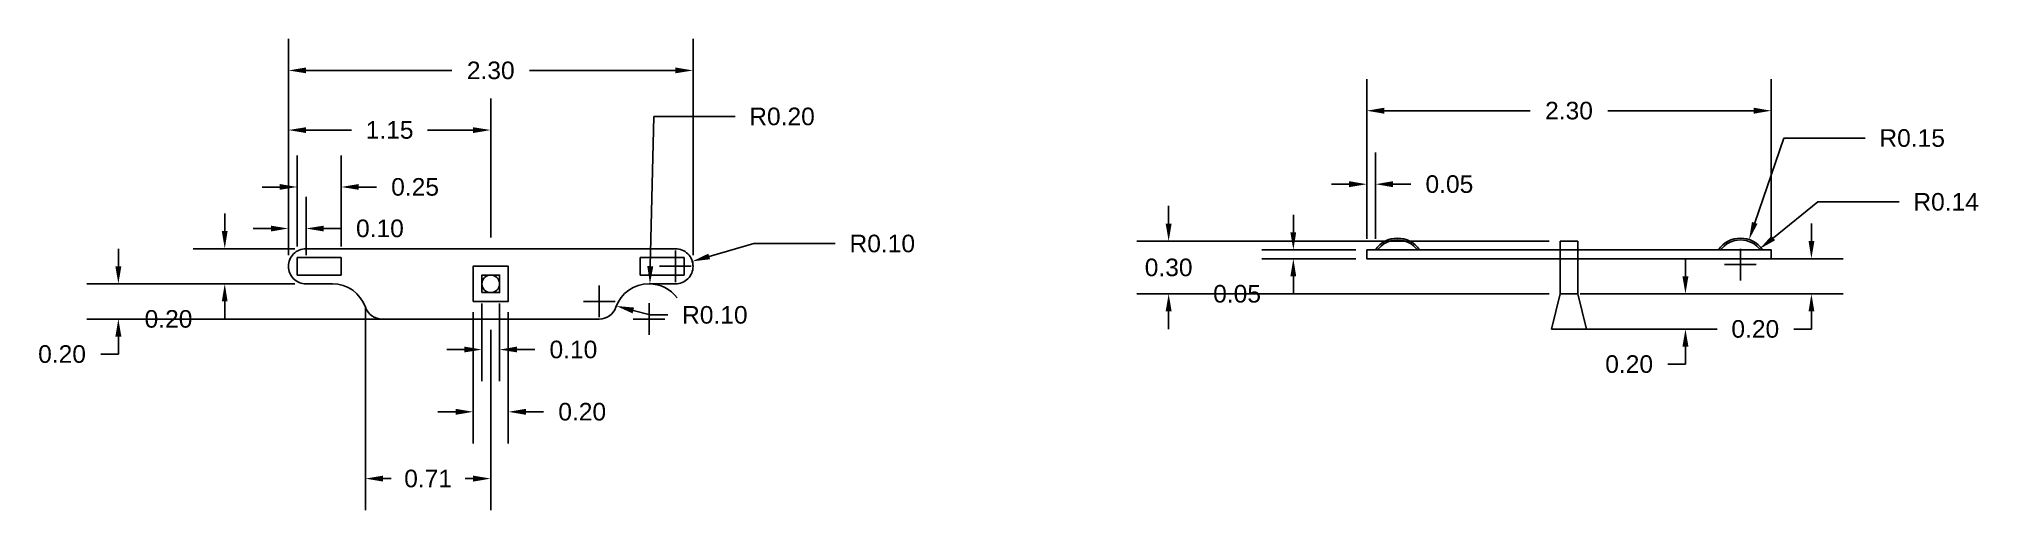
# Model space of a CAD drawing. Header units: inches. Extents: x 24.1 to 35.1, y 11.3 to 14.
import ezdxf

# ---------------------------------------------------------------- set-up
doc = ezdxf.new("R2010")
doc.units = ezdxf.units.IN
doc.header["$MEASUREMENT"] = 0
for name, color, linetype in [('Anotari', 40, 'Continuous'), ('Baza', 1, 'Continuous'), ('Prinderi_Picioare', 4, 'Continuous'), ('Suport_Picioare', 2, 'Continuous'), ('Teava', 3, 'Continuous')]:
    doc.layers.add(name, color=color, linetype=linetype)
doc.styles.get("Standard").update_dxf_attribs({"font": 'arial.ttf'})
doc.dimstyles.get("Standard").update_dxf_attribs({"dimtxt": 0.18, "dimasz": 0.18, "dimexe": 0.18, "dimexo": 0.0625, "dimgap": 0.09, "dimtad": 0, "dimtih": 1, "dimtoh": 1, "dimdec": 4, "dimzin": 0, "dimdsep": 46, "dimtxsty": 'Standard', "dimcen": 0.09, "dimadec": 0, "dimazin": 0, "dimtfac": 1, "dimtdec": 4, "dimtofl": 0, "dimtmove": 0, "dimatfit": 3, "dimfxl": 1, "dimtolj": 1, "dimtzin": 0, "dimarcsym": 0})

# ---------------------------------------------------------------- blocks, each defined once
blk = doc.blocks.new('*D22')
at = {"layer": 'Anotari', "color": 0, "lineweight": -2, "transparency": 16777216}
for p, q in [((25.531, 12.798), (25.531, 14.029)), ((27.831, 12.798), (27.831, 14.029)), ((25.631, 13.849), (26.46, 13.849)), ((27.731, 13.849), (26.901, 13.849))]:
    blk.add_line(p, q, dxfattribs=at)
at = {"layer": 'Anotari', "color": 0, "transparency": 16777216}
for points in [[(25.631, 13.866), (25.631, 13.833), (25.531, 13.849)], [(27.731, 13.866), (27.731, 13.833), (27.831, 13.849)]]:
    blk.add_solid(points, dxfattribs=at)
at = {"layer": 'Defpoints', "color": 0, "transparency": 16777216}
for p in [(27.831, 13.849), (25.531, 12.735), (27.831, 12.735)]:
    blk.add_point(p, dxfattribs=at)
at = {"layer": 'Anotari', "color": 0, "transparency": 16777216, "insert": (26.681, 13.849), "char_height": 0.1, "attachment_point": 5}
blk.add_mtext('\\A1;2.30', dxfattribs=at)
blk = doc.blocks.new('*D23')
at = {"layer": 'Anotari', "color": 0, "lineweight": -2, "transparency": 16777216}
for p, q in [((25.531, 12.798), (25.531, 13.69)), ((26.681, 12.898), (26.681, 13.69)), ((25.631, 13.51), (25.89, 13.51)), ((26.581, 13.51), (26.321, 13.51))]:
    blk.add_line(p, q, dxfattribs=at)
at = {"layer": 'Anotari', "color": 0, "transparency": 16777216}
for points in [[(25.631, 13.526), (25.631, 13.493), (25.531, 13.51)], [(26.581, 13.526), (26.581, 13.493), (26.681, 13.51)]]:
    blk.add_solid(points, dxfattribs=at)
at = {"layer": 'Defpoints', "color": 0, "transparency": 16777216}
for p in [(25.531, 13.51), (26.681, 12.835), (25.531, 12.735)]:
    blk.add_point(p, dxfattribs=at)
at = {"layer": 'Anotari', "color": 0, "transparency": 16777216, "insert": (26.106, 13.51), "char_height": 0.1, "attachment_point": 5}
blk.add_mtext('\\A1;1.15', dxfattribs=at)
blk = doc.blocks.new('*D24')
at = {"layer": 'Anotari', "color": 0, "lineweight": -2, "transparency": 16777216}
for p, q in [((26.581, 12.473), (26.581, 11.727)), ((26.781, 12.473), (26.781, 11.727)), ((26.481, 11.907), (26.381, 11.907)), ((26.881, 11.907), (26.981, 11.907))]:
    blk.add_line(p, q, dxfattribs=at)
at = {"layer": 'Anotari', "color": 0, "transparency": 16777216}
for points in [[(26.481, 11.924), (26.481, 11.89), (26.581, 11.907)], [(26.881, 11.924), (26.881, 11.89), (26.781, 11.907)]]:
    blk.add_solid(points, dxfattribs=at)
at = {"layer": 'Defpoints', "color": 0, "transparency": 16777216}
for p in [(26.581, 12.535), (26.781, 12.535), (26.781, 11.907)]:
    blk.add_point(p, dxfattribs=at)
at = {"layer": 'Anotari', "color": 0, "transparency": 16777216, "insert": (27.201, 11.907), "char_height": 0.1, "attachment_point": 5}
blk.add_mtext('\\A1;0.20', dxfattribs=at)
blk = doc.blocks.new('*D25')
at = {"layer": 'Anotari', "color": 0, "lineweight": -2, "transparency": 16777216}
for p, q in [((26.631, 12.523), (26.631, 12.081)), ((26.731, 12.523), (26.731, 12.081)), ((26.531, 12.261), (26.431, 12.261)), ((26.831, 12.261), (26.931, 12.261))]:
    blk.add_line(p, q, dxfattribs=at)
at = {"layer": 'Anotari', "color": 0, "transparency": 16777216}
for points in [[(26.531, 12.278), (26.531, 12.245), (26.631, 12.261)], [(26.831, 12.278), (26.831, 12.245), (26.731, 12.261)]]:
    blk.add_solid(points, dxfattribs=at)
at = {"layer": 'Defpoints', "color": 0, "transparency": 16777216}
for p in [(26.631, 12.585), (26.731, 12.585), (26.731, 12.261)]:
    blk.add_point(p, dxfattribs=at)
at = {"layer": 'Anotari', "color": 0, "transparency": 16777216, "insert": (27.151, 12.261), "char_height": 0.1, "attachment_point": 5}
blk.add_mtext('\\A1;0.10', dxfattribs=at)
blk = doc.blocks.new('*D26')
at = {"layer": 'Anotari', "color": 0, "lineweight": -2, "transparency": 16777216}
for p, q in [((25.581, 12.848), (25.581, 13.366)), ((25.831, 12.848), (25.831, 13.366)), ((25.481, 13.186), (25.381, 13.186)), ((25.931, 13.186), (26.031, 13.186))]:
    blk.add_line(p, q, dxfattribs=at)
at = {"layer": 'Anotari', "color": 0, "transparency": 16777216}
for points in [[(25.481, 13.203), (25.481, 13.17), (25.581, 13.186)], [(25.931, 13.203), (25.931, 13.17), (25.831, 13.186)]]:
    blk.add_solid(points, dxfattribs=at)
at = {"layer": 'Defpoints', "color": 0, "transparency": 16777216}
for p in [(25.831, 13.186), (25.581, 12.785), (25.831, 12.785)]:
    blk.add_point(p, dxfattribs=at)
at = {"layer": 'Anotari', "color": 0, "transparency": 16777216, "insert": (26.251, 13.186), "char_height": 0.1, "attachment_point": 5}
blk.add_mtext('\\A1;0.25', dxfattribs=at)
blk = doc.blocks.new('*D27')
at = {"layer": 'Anotari', "color": 0, "lineweight": -2, "transparency": 16777216}
for p, q in [((25.169, 12.935), (25.169, 13.035)), ((25.568, 12.835), (24.989, 12.835)), ((25.568, 12.635), (24.989, 12.635)), ((25.169, 12.535), (25.169, 12.435)), ((25.169, 12.435), (25.069, 12.435))]:
    blk.add_line(p, q, dxfattribs=at)
at = {"layer": 'Anotari', "color": 0, "transparency": 16777216}
for points in [[(25.152, 12.935), (25.185, 12.935), (25.169, 12.835)], [(25.152, 12.535), (25.185, 12.535), (25.169, 12.635)]]:
    blk.add_solid(points, dxfattribs=at)
at = {"layer": 'Defpoints', "color": 0, "transparency": 16777216}
for p in [(25.631, 12.835), (25.169, 12.635), (25.631, 12.635)]:
    blk.add_point(p, dxfattribs=at)
at = {"layer": 'Anotari', "color": 0, "transparency": 16777216, "insert": (24.849, 12.435), "char_height": 0.1, "attachment_point": 5}
blk.add_mtext('\\A1;0.20', dxfattribs=at)
blk = doc.blocks.new('*D28')
at = {"layer": 'Anotari', "color": 0, "lineweight": -2, "transparency": 16777216}
for p, q in [((25.969, 12.373), (25.969, 11.347)), ((26.681, 12.373), (26.681, 11.347)), ((26.069, 11.527), (26.115, 11.527)), ((26.581, 11.527), (26.535, 11.527))]:
    blk.add_line(p, q, dxfattribs=at)
at = {"layer": 'Anotari', "color": 0, "transparency": 16777216}
for points in [[(26.069, 11.544), (26.069, 11.51), (25.969, 11.527)], [(26.581, 11.544), (26.581, 11.51), (26.681, 11.527)]]:
    blk.add_solid(points, dxfattribs=at)
at = {"layer": 'Defpoints', "color": 0, "transparency": 16777216}
for p in [(25.969, 12.435), (26.681, 12.435), (25.969, 11.527)]:
    blk.add_point(p, dxfattribs=at)
at = {"layer": 'Anotari', "color": 0, "transparency": 16777216, "insert": (26.325, 11.527), "char_height": 0.1, "attachment_point": 5}
blk.add_mtext('\\A1;0.71', dxfattribs=at)
blk = doc.blocks.new('*D29')
at = {"layer": 'Anotari', "color": 0, "lineweight": -2, "transparency": 16777216}
for p, q in [((24.564, 12.735), (24.564, 12.835)), ((25.568, 12.635), (24.384, 12.635)), ((26.001, 12.435), (24.384, 12.435)), ((24.564, 12.335), (24.564, 12.235)), ((24.564, 12.235), (24.464, 12.235))]:
    blk.add_line(p, q, dxfattribs=at)
at = {"layer": 'Anotari', "color": 0, "transparency": 16777216}
for points in [[(24.547, 12.735), (24.581, 12.735), (24.564, 12.635)], [(24.547, 12.335), (24.581, 12.335), (24.564, 12.435)]]:
    blk.add_solid(points, dxfattribs=at)
at = {"layer": 'Defpoints', "color": 0, "transparency": 16777216}
for p in [(25.631, 12.635), (24.564, 12.435), (26.064, 12.435)]:
    blk.add_point(p, dxfattribs=at)
at = {"layer": 'Anotari', "color": 0, "transparency": 16777216, "insert": (24.244, 12.235), "char_height": 0.1, "attachment_point": 5}
blk.add_mtext('\\A1;0.20', dxfattribs=at)
blk = doc.blocks.new('*D30')
at = {"layer": 'Anotari', "color": 0, "lineweight": -2, "transparency": 16777216}
for p, q in [((31.244, 12.928), (31.244, 13.028)), ((31.599, 12.828), (31.064, 12.828)), ((31.599, 12.778), (31.064, 12.778)), ((31.244, 12.578), (31.144, 12.578)), ((31.244, 12.678), (31.244, 12.578))]:
    blk.add_line(p, q, dxfattribs=at)
at = {"layer": 'Anotari', "color": 0, "transparency": 16777216}
for points in [[(31.227, 12.928), (31.26, 12.928), (31.244, 12.828)], [(31.227, 12.678), (31.26, 12.678), (31.244, 12.778)]]:
    blk.add_solid(points, dxfattribs=at)
at = {"layer": 'Defpoints', "color": 0, "transparency": 16777216}
for p in [(31.661, 12.828), (31.244, 12.778), (31.661, 12.778)]:
    blk.add_point(p, dxfattribs=at)
at = {"layer": 'Anotari', "color": 0, "transparency": 16777216, "insert": (30.924, 12.578), "char_height": 0.1, "attachment_point": 5}
blk.add_mtext('\\A1;0.05', dxfattribs=at)
blk = doc.blocks.new('*D31')
at = {"layer": 'Anotari', "color": 0, "lineweight": -2, "transparency": 16777216}
for p, q in [((30.535, 12.978), (30.535, 13.078)), ((32.699, 12.878), (30.355, 12.878)), ((32.699, 12.578), (30.355, 12.578)), ((30.535, 12.478), (30.535, 12.378))]:
    blk.add_line(p, q, dxfattribs=at)
at = {"layer": 'Anotari', "color": 0, "transparency": 16777216}
for points in [[(30.518, 12.978), (30.552, 12.978), (30.535, 12.878)], [(30.518, 12.478), (30.552, 12.478), (30.535, 12.578)]]:
    blk.add_solid(points, dxfattribs=at)
at = {"layer": 'Defpoints', "color": 0, "transparency": 16777216}
for p in [(32.761, 12.878), (30.535, 12.578), (32.761, 12.578)]:
    blk.add_point(p, dxfattribs=at)
at = {"layer": 'Anotari', "color": 0, "transparency": 16777216, "insert": (30.535, 12.728), "char_height": 0.1, "attachment_point": 5}
blk.add_mtext('\\A1;0.30', dxfattribs=at)
blk = doc.blocks.new('*D32')
at = {"layer": 'Anotari', "color": 0, "lineweight": -2, "transparency": 16777216}
for p, q in [((33.473, 12.678), (33.473, 12.778)), ((32.874, 12.578), (33.653, 12.578)), ((32.874, 12.378), (33.653, 12.378)), ((33.473, 12.278), (33.473, 12.178)), ((33.473, 12.178), (33.373, 12.178))]:
    blk.add_line(p, q, dxfattribs=at)
at = {"layer": 'Anotari', "color": 0, "transparency": 16777216}
for points in [[(33.456, 12.678), (33.49, 12.678), (33.473, 12.578)], [(33.456, 12.278), (33.49, 12.278), (33.473, 12.378)]]:
    blk.add_solid(points, dxfattribs=at)
at = {"layer": 'Defpoints', "color": 0, "transparency": 16777216}
for p in [(32.811, 12.578), (32.811, 12.378), (33.473, 12.378)]:
    blk.add_point(p, dxfattribs=at)
at = {"layer": 'Anotari', "color": 0, "transparency": 16777216, "insert": (33.153, 12.178), "char_height": 0.1, "attachment_point": 5}
blk.add_mtext('\\A1;0.20', dxfattribs=at)
blk = doc.blocks.new('*D33')
at = {"layer": 'Anotari', "color": 0, "lineweight": -2, "transparency": 16777216}
for p, q in [((34.189, 12.878), (34.189, 12.978)), ((32.874, 12.778), (34.369, 12.778)), ((32.874, 12.578), (34.369, 12.578)), ((34.189, 12.478), (34.189, 12.378)), ((34.189, 12.378), (34.089, 12.378))]:
    blk.add_line(p, q, dxfattribs=at)
at = {"layer": 'Anotari', "color": 0, "transparency": 16777216}
for points in [[(34.173, 12.878), (34.206, 12.878), (34.189, 12.778)], [(34.173, 12.478), (34.206, 12.478), (34.189, 12.578)]]:
    blk.add_solid(points, dxfattribs=at)
at = {"layer": 'Defpoints', "color": 0, "transparency": 16777216}
for p in [(32.811, 12.778), (32.811, 12.578), (34.189, 12.578)]:
    blk.add_point(p, dxfattribs=at)
at = {"layer": 'Anotari', "color": 0, "transparency": 16777216, "insert": (33.87, 12.378), "char_height": 0.1, "attachment_point": 5}
blk.add_mtext('\\A1;0.20', dxfattribs=at)
blk = doc.blocks.new('*D34')
at = {"layer": 'Anotari', "color": 0, "lineweight": -2, "transparency": 16777216}
for p, q in [((31.661, 12.891), (31.661, 13.8)), ((33.961, 12.891), (33.961, 13.8)), ((31.761, 13.62), (32.591, 13.62)), ((33.861, 13.62), (33.032, 13.62))]:
    blk.add_line(p, q, dxfattribs=at)
at = {"layer": 'Anotari', "color": 0, "transparency": 16777216}
for points in [[(31.761, 13.637), (31.761, 13.603), (31.661, 13.62)], [(33.861, 13.637), (33.861, 13.603), (33.961, 13.62)]]:
    blk.add_solid(points, dxfattribs=at)
at = {"layer": 'Defpoints', "color": 0, "transparency": 16777216}
for p in [(33.961, 13.62), (31.661, 12.828), (33.961, 12.828)]:
    blk.add_point(p, dxfattribs=at)
at = {"layer": 'Anotari', "color": 0, "transparency": 16777216, "insert": (32.811, 13.62), "char_height": 0.1, "attachment_point": 5}
blk.add_mtext('\\A1;2.30', dxfattribs=at)
blk = doc.blocks.new('*D35')
at = {"layer": 'Anotari', "color": 0, "lineweight": -2, "transparency": 16777216}
for p, q in [((25.531, 12.798), (25.531, 13.13)), ((25.631, 12.798), (25.631, 13.13)), ((25.431, 12.95), (25.331, 12.95)), ((25.731, 12.95), (25.831, 12.95))]:
    blk.add_line(p, q, dxfattribs=at)
at = {"layer": 'Anotari', "color": 0, "transparency": 16777216}
for points in [[(25.431, 12.966), (25.431, 12.933), (25.531, 12.95)], [(25.731, 12.966), (25.731, 12.933), (25.631, 12.95)]]:
    blk.add_solid(points, dxfattribs=at)
at = {"layer": 'Defpoints', "color": 0, "transparency": 16777216}
for p in [(25.631, 12.95), (25.531, 12.735), (25.631, 12.735)]:
    blk.add_point(p, dxfattribs=at)
at = {"layer": 'Anotari', "color": 0, "transparency": 16777216, "insert": (26.051, 12.95), "char_height": 0.1, "attachment_point": 5}
blk.add_mtext('\\A1;0.10', dxfattribs=at)
blk = doc.blocks.new('*D36')
at = {"layer": 'Anotari', "color": 0, "lineweight": -2, "transparency": 16777216}
for p, q in [((31.661, 12.891), (31.661, 13.382)), ((31.711, 12.891), (31.711, 13.382)), ((31.561, 13.202), (31.461, 13.202)), ((31.811, 13.202), (31.911, 13.202))]:
    blk.add_line(p, q, dxfattribs=at)
at = {"layer": 'Anotari', "color": 0, "transparency": 16777216}
for points in [[(31.561, 13.219), (31.561, 13.185), (31.661, 13.202)], [(31.811, 13.219), (31.811, 13.185), (31.711, 13.202)]]:
    blk.add_solid(points, dxfattribs=at)
at = {"layer": 'Defpoints', "color": 0, "transparency": 16777216}
for p in [(31.711, 13.202), (31.661, 12.828), (31.711, 12.828)]:
    blk.add_point(p, dxfattribs=at)
at = {"layer": 'Anotari', "color": 0, "transparency": 16777216, "insert": (32.131, 13.202), "char_height": 0.1, "attachment_point": 5}
blk.add_mtext('\\A1;0.05', dxfattribs=at)
blk = doc.blocks.new('*D37')
at = {"layer": 'Anotari', "color": 0, "lineweight": -2, "transparency": 16777216}
for p, q in [((27.731, 12.645), (27.731, 12.825)), ((28.177, 12.864), (27.923, 12.791)), ((28.639, 12.864), (28.177, 12.864)), ((27.641, 12.735), (27.821, 12.735))]:
    blk.add_line(p, q, dxfattribs=at)
blk.add_arc((27.731, 12.735), 0.1, 0, 16.1048, dxfattribs=at)
at = {"layer": 'Anotari', "color": 0, "transparency": 16777216}
blk.add_solid([(27.918, 12.807), (27.928, 12.775), (27.827, 12.763)], dxfattribs=at)
at = {"layer": 'Defpoints', "color": 0, "transparency": 16777216}
for p in [(27.731, 12.735), (27.827, 12.763)]:
    blk.add_point(p, dxfattribs=at)
at = {"layer": 'Anotari', "color": 0, "transparency": 16777216, "insert": (28.907, 12.864), "char_height": 0.1, "attachment_point": 5}
blk.add_mtext('\\A1;R0.10', dxfattribs=at)
blk = doc.blocks.new('*D38')
at = {"layer": 'Anotari', "color": 0, "lineweight": -2, "transparency": 16777216}
for p, q in [((27.608, 13.587), (27.588, 12.735)), ((28.07, 13.587), (27.608, 13.587)), ((27.581, 12.345), (27.581, 12.525)), ((27.491, 12.435), (27.671, 12.435))]:
    blk.add_line(p, q, dxfattribs=at)
blk.add_arc((27.581, 12.435), 0.2, 37.0904, 90, dxfattribs=at)
at = {"layer": 'Anotari', "color": 0, "transparency": 16777216}
blk.add_solid([(27.571, 12.736), (27.605, 12.735), (27.586, 12.635)], dxfattribs=at)
at = {"layer": 'Defpoints', "color": 0, "transparency": 16777216}
for p in [(27.586, 12.635), (27.581, 12.435)]:
    blk.add_point(p, dxfattribs=at)
at = {"layer": 'Anotari', "color": 0, "transparency": 16777216, "insert": (28.337, 13.587), "char_height": 0.1, "attachment_point": 5}
blk.add_mtext('\\A1;R0.20', dxfattribs=at)
blk = doc.blocks.new('*D39')
at = {"layer": 'Anotari', "color": 0, "lineweight": -2, "transparency": 16777216}
for p, q in [((27.298, 12.445), (27.298, 12.625)), ((27.208, 12.535), (27.388, 12.535)), ((27.588, 12.458), (27.491, 12.483)), ((27.688, 12.458), (27.588, 12.458))]:
    blk.add_line(p, q, dxfattribs=at)
blk.add_arc((27.298, 12.535), 0.1, 340.5288, 344.9861, dxfattribs=at)
at = {"layer": 'Anotari', "color": 0, "transparency": 16777216}
blk.add_solid([(27.496, 12.5), (27.487, 12.467), (27.395, 12.509)], dxfattribs=at)
at = {"layer": 'Defpoints', "color": 0, "transparency": 16777216}
for p in [(27.298, 12.535), (27.395, 12.509)]:
    blk.add_point(p, dxfattribs=at)
at = {"layer": 'Anotari', "color": 0, "transparency": 16777216, "insert": (27.955, 12.458), "char_height": 0.1, "attachment_point": 5}
blk.add_mtext('\\A1;R0.10', dxfattribs=at)
blk = doc.blocks.new('*D40')
at = {"layer": 'Anotari', "color": 0, "lineweight": -2, "transparency": 16777216}
for p, q in [((34.032, 13.464), (33.867, 12.982)), ((34.494, 13.464), (34.032, 13.464)), ((33.786, 12.655), (33.786, 12.835)), ((33.696, 12.745), (33.876, 12.745))]:
    blk.add_line(p, q, dxfattribs=at)
at = {"layer": 'Anotari', "color": 0, "transparency": 16777216}
blk.add_solid([(33.851, 12.987), (33.883, 12.977), (33.835, 12.887)], dxfattribs=at)
at = {"layer": 'Defpoints', "color": 0, "transparency": 16777216}
for p in [(33.835, 12.887), (33.786, 12.745)]:
    blk.add_point(p, dxfattribs=at)
at = {"layer": 'Anotari', "color": 0, "transparency": 16777216, "insert": (34.762, 13.464), "char_height": 0.1, "attachment_point": 5}
blk.add_mtext('\\A1;R0.15', dxfattribs=at)
blk = doc.blocks.new('*D41')
at = {"layer": 'Anotari', "color": 0, "lineweight": -2, "transparency": 16777216}
for p, q in [((34.226, 13.101), (33.973, 12.896)), ((34.688, 13.101), (34.226, 13.101)), ((33.786, 12.655), (33.786, 12.835)), ((33.696, 12.745), (33.876, 12.745))]:
    blk.add_line(p, q, dxfattribs=at)
at = {"layer": 'Anotari', "color": 0, "transparency": 16777216}
blk.add_solid([(33.962, 12.909), (33.983, 12.883), (33.895, 12.834)], dxfattribs=at)
at = {"layer": 'Defpoints', "color": 0, "transparency": 16777216}
for p in [(33.895, 12.834), (33.786, 12.745)]:
    blk.add_point(p, dxfattribs=at)
at = {"layer": 'Anotari', "color": 0, "transparency": 16777216, "insert": (34.955, 13.101), "char_height": 0.1, "attachment_point": 5}
blk.add_mtext('\\A1;R0.14', dxfattribs=at)

msp = doc.modelspace()

# ---------------------------------------------------------------- linework, layer by layer
for p, q in [((25.531, 12.735), (25.531, 12.735)), ((27.831, 12.735), (27.831, 12.735)), ((26.064, 12.435), (25.781, 12.435))]:
    msp.add_line(p, q)
at = {"layer": 'Anotari'}
msp.add_line((25.969, 12.502), (25.969, 12.197), dxfattribs=at)
at = {"layer": 'Baza'}
for p, q in [((32.761, 12.578), (32.711, 12.378)), ((32.861, 12.578), (32.911, 12.378)), ((32.711, 12.378), (32.911, 12.378))]:
    msp.add_line(p, q, dxfattribs=at)
for points in [[(26.581, 12.535), (26.781, 12.535), (26.781, 12.735), (26.581, 12.735)], [(26.631, 12.585), (26.731, 12.585), (26.731, 12.685), (26.631, 12.685)]]:
    msp.add_lwpolyline(points, close=True, dxfattribs=at)
at = {"layer": 'Prinderi_Picioare'}
for p, q in [((25.581, 12.785), (25.831, 12.785)), ((25.581, 12.785), (25.581, 12.735)), ((25.581, 12.735), (25.581, 12.685)), ((25.581, 12.685), (25.831, 12.685)), ((25.831, 12.785), (25.831, 12.685)), ((27.781, 12.785), (27.531, 12.785)), ((27.531, 12.785), (27.531, 12.685)), ((27.781, 12.685), (27.531, 12.685)), ((27.781, 12.735), (27.781, 12.785)), ((27.781, 12.735), (27.781, 12.685))]:
    msp.add_line(p, q, dxfattribs=at)
for centre, radius, start, end in [((31.836, 12.745), 0.15, 33.5573, 146.4427), ((31.836, 12.745), 0.14, 36.3172, 143.6828), ((33.786, 12.745), 0.15, 33.5573, 146.4427), ((33.786, 12.745), 0.14, 36.3172, 143.6828)]:
    msp.add_arc(centre, radius, start, end, dxfattribs=at)
at = {"layer": 'Suport_Picioare'}
msp.add_lwpolyline([(25.969, 12.502, 0.317837), (25.781, 12.635), (25.631, 12.635, -0.414214), (25.531, 12.735, -0.414214), (25.631, 12.835), (27.731, 12.835, -0.414214), (27.831, 12.735, -0.414214), (27.731, 12.635), (27.581, 12.635, 0.317837), (27.392, 12.502, -0.317837), (27.298, 12.435), (26.064, 12.435, -0.317837)], format="xyb", close=True, dxfattribs=at)
msp.add_lwpolyline([(31.661, 12.828), (31.661, 12.778), (33.961, 12.778), (33.961, 12.828)], close=True, dxfattribs=at)
at = {"layer": 'Teava'}
for p, q in [((32.811, 12.878), (32.761, 12.878)), ((32.761, 12.878), (32.761, 12.578)), ((32.811, 12.878), (32.861, 12.878)), ((32.861, 12.878), (32.861, 12.578)), ((32.761, 12.578), (32.861, 12.578))]:
    msp.add_line(p, q, dxfattribs=at)
msp.add_circle((26.681, 12.635), 0.05, dxfattribs=at)

# ---------------------------------------------------------------- dimensions: what is measured, and where the dimension line sits
at = {"layer": 'Anotari'}
for base, p1, p2, picture, middle in [((27.831, 13.849), (25.531, 12.735), (27.831, 12.735), '*D22', (26.681, 13.849)), ((33.961, 13.62), (31.661, 12.828), (33.961, 12.828), '*D34', (32.811, 13.62)), ((25.531, 13.51), (26.681, 12.835), (25.531, 12.735), '*D23', (26.106, 13.51)), ((25.969, 11.527), (26.681, 12.435), (25.969, 12.435), '*D28', (26.325, 11.527))]:
    dim = msp.add_linear_dim(base=base, p1=p1, p2=p2, dimstyle='Standard', override={"dimtxt": 0.1, "dimasz": 0.1, "dimdec": 2}, dxfattribs=at)
    dim.commit()
    dim.dimension.update_dxf_attribs({"geometry": picture, "text_midpoint": middle, "dimtype": 160})
for center, mpoint, override, picture, middle in [((27.581, 12.435), (27.586, 12.635), {"dimtxt": 0.1, "dimasz": 0.1, "dimdec": 2}, '*D38', (28.337, 13.587)), ((33.786, 12.745), (33.835, 12.887), {"dimtxt": 0.1, "dimasz": 0.1, "dimdec": 2, "dimcen": -0.09}, '*D40', (34.762, 13.464)), ((33.786, 12.745), (33.895, 12.834), {"dimtxt": 0.1, "dimasz": 0.1, "dimdec": 2, "dimcen": -0.09}, '*D41', (34.955, 13.101)), ((27.731, 12.735), (27.827, 12.763), {"dimtxt": 0.1, "dimasz": 0.1, "dimdec": 2}, '*D37', (28.907, 12.864))]:
    dim = msp.add_radius_dim(center=center, mpoint=mpoint, dimstyle='Standard', override=override, dxfattribs=at)
    dim.commit()
    dim.dimension.update_dxf_attribs({"geometry": picture, "text_midpoint": middle, "dimtype": 164})
for base, p1, p2, picture, middle in [((25.831, 13.186), (25.581, 12.785), (25.831, 12.785), '*D26', (26.251, 13.186)), ((31.711, 13.202), (31.661, 12.828), (31.711, 12.828), '*D36', (32.131, 13.202)), ((25.631, 12.95), (25.531, 12.735), (25.631, 12.735), '*D35', (26.051, 12.95)), ((26.731, 12.261), (26.631, 12.585), (26.731, 12.585), '*D25', (27.151, 12.261)), ((26.781, 11.907), (26.581, 12.535), (26.781, 12.535), '*D24', (27.201, 11.907))]:
    dim = msp.add_linear_dim(base=base, p1=p1, p2=p2, dimstyle='Standard', override={"dimtxt": 0.1, "dimasz": 0.1, "dimdec": 2}, dxfattribs=at)
    dim.commit()
    dim.dimension.update_dxf_attribs({"geometry": picture, "text_midpoint": middle})
for base, p1, p2, picture, middle in [((25.169, 12.635), (25.631, 12.835), (25.631, 12.635), '*D27', (24.849, 12.435)), ((30.535, 12.578), (32.761, 12.878), (32.761, 12.578), '*D31', (30.535, 12.728))]:
    dim = msp.add_linear_dim(base=base, p1=p1, p2=p2, angle=90, dimstyle='Standard', override={"dimtxt": 0.1, "dimasz": 0.1, "dimdec": 2}, dxfattribs=at)
    dim.commit()
    dim.dimension.update_dxf_attribs({"geometry": picture, "text_midpoint": middle, "dimtype": 160})
for base, p1, p2, picture, middle in [((31.244, 12.778), (31.661, 12.828), (31.661, 12.778), '*D30', (30.924, 12.578)), ((34.189, 12.578), (32.811, 12.778), (32.811, 12.578), '*D33', (33.87, 12.378)), ((24.564, 12.435), (25.631, 12.635), (26.064, 12.435), '*D29', (24.244, 12.235)), ((33.473, 12.378), (32.811, 12.578), (32.811, 12.378), '*D32', (33.153, 12.178))]:
    dim = msp.add_linear_dim(base=base, p1=p1, p2=p2, angle=90, dimstyle='Standard', override={"dimtxt": 0.1, "dimasz": 0.1, "dimdec": 2}, dxfattribs=at)
    dim.commit()
    dim.dimension.update_dxf_attribs({"geometry": picture, "text_midpoint": middle})
dim = msp.add_radius_dim(center=(27.298, 12.535), mpoint=(27.395, 12.509), dimstyle='Standard', override={"dimtxt": 0.1, "dimasz": 0.1, "dimdec": 2}, dxfattribs=at)
dim.commit()
dim.dimension.update_dxf_attribs({"geometry": '*D39', "text_midpoint": (27.955, 12.458)})

doc.saveas('drawing.dxf')
